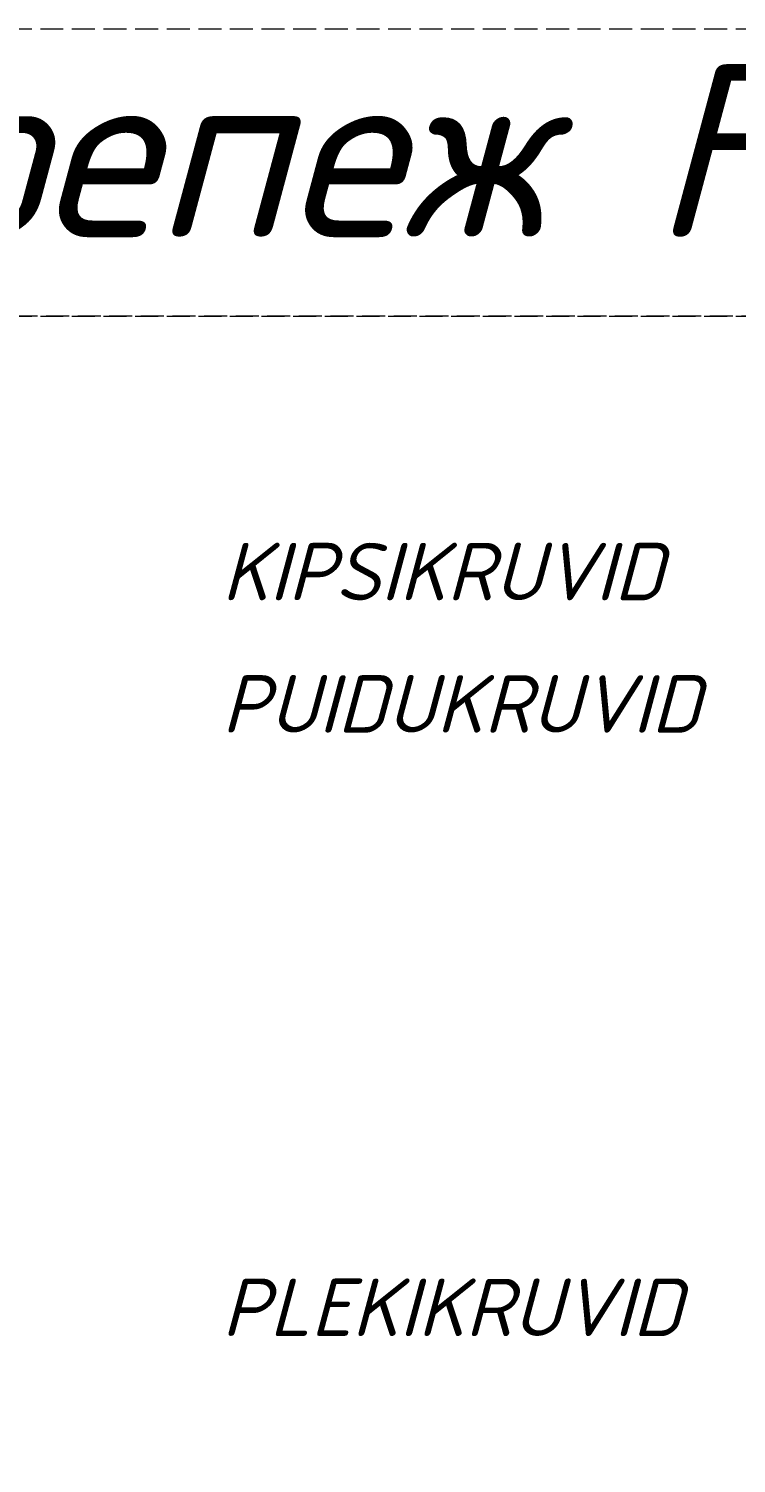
# Model space of a CAD drawing. Header units: millimetres. Extents: x -29692 to 34729, y -8412 to 43293.
# Drawn here: x -16252 to -15636, y 3913 to 5161 of the extents above; entities that cross this region are included whole.
import ezdxf

# ---------------------------------------------------------------- set-up
doc = ezdxf.new("R2010")
doc.units = ezdxf.units.MM
doc.linetypes.add('JIS_02_4.0', pattern=[5.5, 4, -1.5])
doc.layers.add('_0_004_Текст_01', color=7, linetype='Continuous', lineweight=18)
doc.layers.add('_0_023 _Линия_04', color=96, linetype='JIS_02_4.0', lineweight=9, plot=False)
doc.styles.add('_DZ_3.2', font='isocpeui.ttf', dxfattribs={"height": 3.2})
doc.styles.add('_DZ_4', font='isocpeui.ttf', dxfattribs={"height": 4})

msp = doc.modelspace()

# ---------------------------------------------------------------- linework, layer by layer
at = {"layer": '_0_023 _Линия_04', "ltscale": 5, "transparency": 33554687}
for points in [[(-16984.319, 5161.007), (-14484.319, 5161.007), (-14484.319, 4911.007), (-16984.319, 4911.007)], [(-16984.319, 4911.007), (-14484.319, 4911.007), (-14484.319, 2661.007), (-16984.319, 2661.007)]]:
    msp.add_lwpolyline(points, close=True, dxfattribs=at)

# ---------------------------------------------------------------- texts
at = {"layer": '_0_004_Текст_01', "transparency": 33554687, "insert": (-15734.319, 5034.317), "char_height": 150, "width": 12500, "attachment_point": 5, "style": '_DZ_4'}
msp.add_mtext('Крепеж Fenster', dxfattribs=at)
at = {"layer": '_0_004_Текст_01', "lineweight": 13, "transparency": 33554687, "char_height": 50, "width": 738.25801, "attachment_point": 1, "style": '_DZ_3.2'}
for s, insert in [('\\A1;\\pxql;{\\fISOCPEUR|b0|i1|c186|p34;KIPSIKRUVID}', (-16084.105, 4713.854)), ('\\A1;\\pxql;{\\fISOCPEUR|b0|i1|c186|p34;PUIDUKRUVID}', (-16084.105, 4598.758)), ('\\A1;\\pxql;{\\fISOCPEUR|b0|i1|c186|p34;PLEKIKRUVID}', (-16084.105, 4073.921))]:
    msp.add_mtext(s, dxfattribs=dict(at, insert=insert))

doc.saveas('drawing.dxf')
